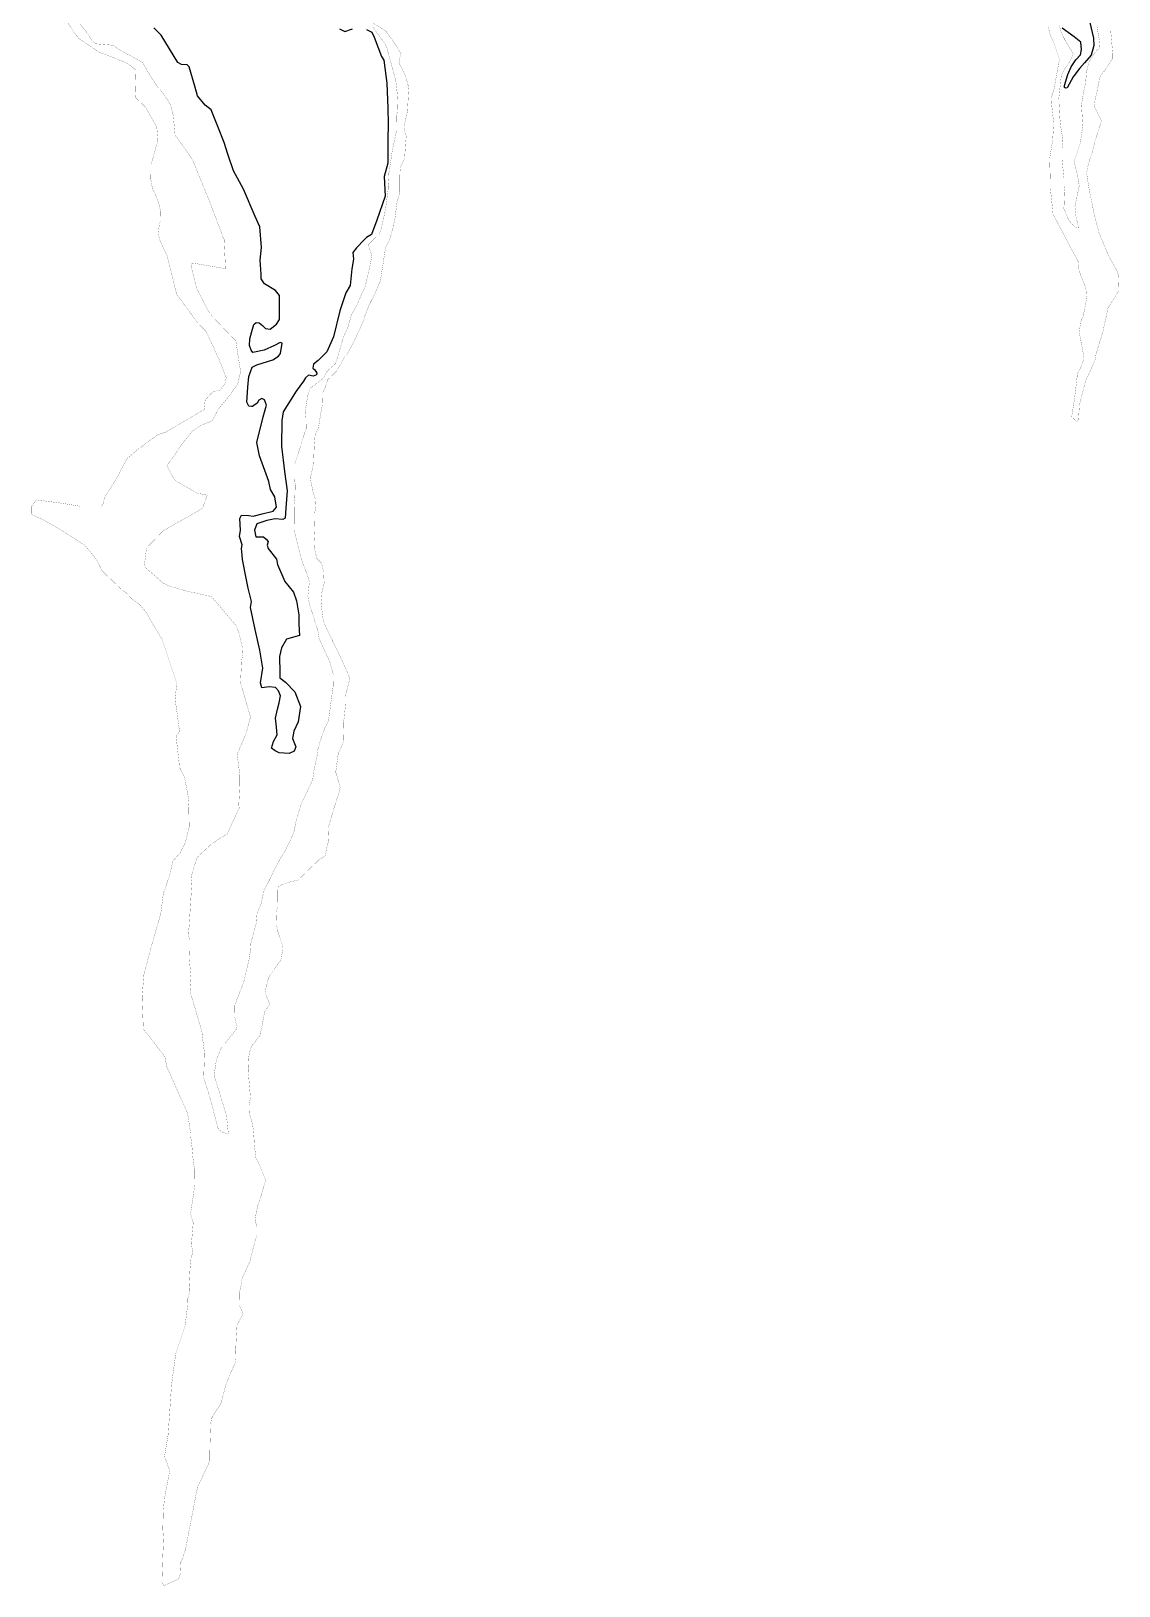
# Model space of a CAD drawing. Extents: x 523771 to 526655, y 3826081 to 3828982.
# Drawn here: x 525275 to 525782, y 3826081 to 3826806 of the extents above; entities that cross this region are included whole.
import ezdxf

# ---------------------------------------------------------------- set-up
doc = ezdxf.new("R2010")
doc.units = 0
doc.layers.get('0').update_dxf_attribs({"linetype": 'CONTINUOUS'})
doc.layers.add('DGX', color=2, linetype='CONTINUOUS')

msp = doc.modelspace()

# ---------------------------------------------------------------- linework, layer by layer
at = {"color": 5, "linetype": 'Continuous', "flags": 128}
for points in [[(525768.74, 3826811), (525770.6, 3826803.15), (525770.81, 3826799.64), (525769.58, 3826795.24), (525766.35, 3826791.66), (525764.05, 3826788.96), (525761.06, 3826785.13), (525759.32, 3826781.66), (525758.36, 3826779.98), (525757.7, 3826779.86), (525757.1, 3826780.04), (525757.04, 3826781), (525758.72, 3826786.21), (525760.28, 3826789.68), (525762.44, 3826793.04), (525764.53, 3826795.37), (525765.01, 3826797.89), (525764.65, 3826801.2), (525761.6, 3826803.71), (525756.08, 3826807.79)], [(525431.63, 3826807.19), (525434.2, 3826805.91), (525435.18, 3826803.54), (525438.63, 3826794.62), (525439.71, 3826792.87), (525441.16, 3826782.1), (525441.52, 3826770.45), (525441.67, 3826763.39), (525441.52, 3826755.66), (525441.62, 3826744.79), (525439.92, 3826738.6), (525440.38, 3826729.44), (525436.41, 3826718.24), (525433.94, 3826711.5), (525431.68, 3826710.16), (525430.54, 3826709.02), (525427.04, 3826705.25), (525425.23, 3826703.09), (525425.59, 3826700), (525424.77, 3826695.57), (525423.99, 3826687.82), (525421.93, 3826684.32), (525419.26, 3826675.92), (525416.27, 3826663.87), (525413.12, 3826656.75), (525409.05, 3826652.74), (525406.99, 3826650.99), (525406.69, 3826649.16), (525407.48, 3826648.43), (525408.51, 3826646.86), (525408.34, 3826646.02), (525406.72, 3826645.52), (525404.61, 3826645.94), (525403.25, 3826644.63), (525402.33, 3826643.21), (525398.84, 3826638.54), (525392.83, 3826628.9), (525392.21, 3826624.77), (525392, 3826612.74), (525393.35, 3826600.96), (525394.64, 3826592), (525393.99, 3826583.88), (525393.77, 3826579.17), (525392.61, 3826578.59), (525388.99, 3826578.95), (525385.14, 3826578.08), (525380.57, 3826576.56), (525379.48, 3826573.59), (525380.06, 3826570.46), (525383.55, 3826570.46), (525384.85, 3826569.51), (525385.79, 3826568.35), (525385.36, 3826566.61), (525385.72, 3826565.09), (525389.71, 3826560.07), (525390.15, 3826557.6), (525393.63, 3826549.63), (525397.55, 3826544.68), (525399.07, 3826540.62), (525400.09, 3826534.16), (525400.09, 3826529.81), (525400.45, 3826524.51), (525394.29, 3826522.85), (525392.04, 3826518.79), (525391.13, 3826514.67), (525391.25, 3826507.02), (525391.25, 3826504.7), (525393.8, 3826502.73), (525398.21, 3826498.21), (525400.88, 3826491.37), (525399.71, 3826484.27), (525397.74, 3826479.86), (525397.16, 3826476.39), (525398.67, 3826472.56), (525397.86, 3826470.59), (525395.65, 3826469.43), (525390.9, 3826469.78), (525389.04, 3826470.71), (525387.42, 3826471.98), (525388.35, 3826475.11), (525389.97, 3826478.24), (525389.62, 3826481.72), (525389.16, 3826485.89), (525390.09, 3826490.18), (525390.9, 3826493.08), (525391.59, 3826496.32), (525390.55, 3826498.76), (525389.27, 3826500.26), (525386.26, 3826500.61), (525382.78, 3826500.15), (525382.2, 3826502.47), (525383.24, 3826509.19), (525381.85, 3826517.65), (525379.8, 3826527.36), (525377.59, 3826537.54), (525378.09, 3826540.38), (525376.39, 3826546.64), (525375.76, 3826550.42), (525373.86, 3826559.97), (525373.74, 3826562.05), (525373.29, 3826565.14), (525373.61, 3826566.84), (525372.47, 3826570.64), (525372.85, 3826573.61), (525372.53, 3826579.09), (525373.36, 3826580.67), (525376.7, 3826580.54), (525378.72, 3826580.17), (525382.95, 3826581.18), (525388.06, 3826582.44), (525389.7, 3826584.33), (525388.82, 3826589.2), (525386.86, 3826592.54), (525386.04, 3826596.39), (525381.68, 3826608.27), (525380.55, 3826614.46), (525383.51, 3826626.53), (525384.97, 3826631.89), (525384.15, 3826634.48), (525382.76, 3826634.99), (525381.49, 3826634.23), (525380.61, 3826632.84), (525379.16, 3826631.71), (525378.53, 3826631.39), (525377.96, 3826631.39), (525376.7, 3826631.52), (525375.81, 3826633.28), (525376.29, 3826640.26), (525376.74, 3826645.38), (525378.35, 3826649.65), (525380.56, 3826650.72), (525387.9, 3826653.01), (525390.57, 3826654.77), (525391.56, 3826655.99), (525392.33, 3826660.88), (525391.34, 3826661.1), (525388.74, 3826659.73), (525383.93, 3826657.52), (525378.65, 3826656.52), (525377.81, 3826657.52), (525377.05, 3826659.73), (525377.28, 3826662.86), (525378.2, 3826666.37), (525379.11, 3826669.5), (525380.26, 3826670.57), (525381.63, 3826670.42), (525383.16, 3826669.04), (525384.61, 3826667.67), (525386.68, 3826667.36), (525389.73, 3826669.65), (525391.11, 3826671.95), (525391.11, 3826678.43), (525391.15, 3826683.16), (525389.22, 3826685.36), (525384.03, 3826688.48), (525382.58, 3826690.83), (525382.47, 3826693.03), (525382.1, 3826699.58), (525382.74, 3826705.41), (525381.88, 3826715.06), (525379.69, 3826719.99), (525374.28, 3826732.64), (525369.56, 3826741.2), (525367.04, 3826748.98), (525365.22, 3826754.44), (525362.32, 3826761.96), (525359.22, 3826769.77), (525356.43, 3826771.86), (525352.89, 3826776.16), (525351.66, 3826780.71), (525349.03, 3826789.72), (525348.01, 3826790.63), (525345.44, 3826790.84), (525343.67, 3826791.8), (525335.85, 3826804.45), (525332.42, 3826807.88)], [(525418.99, 3826807.41), (525421.49, 3826806.31), (525425.16, 3826807.41)]]:
    msp.add_lwpolyline(points, dxfattribs=at)
at = {"layer": 'DGX', "color": 5, "linetype": 'Continuous', "const_width": 0.075}
for points in [[(525290.85, 3826812.6), (525295.33, 3826805.75), (525297.42, 3826803.07), (525305.68, 3826797.44), (525306.52, 3826796.76), (525312.85, 3826794.38), (525319.68, 3826791.59), (525323.24, 3826789.08), (525324.17, 3826788.17), (525323.86, 3826776.84), (525323.74, 3826775.86), (525323.88, 3826775.48), (525328.6, 3826770.97), (525330.29, 3826767.97), (525333.85, 3826761.58), (525334.4, 3826755.55), (525331.59, 3826745.53), (525331.2, 3826744.7), (525331.08, 3826737.34), (525331.37, 3826735.51), (525331.91, 3826732.68), (525332.83, 3826731.12), (525334.83, 3826725.85), (525335.61, 3826722.36), (525335.49, 3826717.66), (525335.03, 3826716.24), (525334.55, 3826711.89), (525335.25, 3826708.91), (525338.6, 3826701.78), (525338.73, 3826701.41), (525342.14, 3826687.7), (525343.07, 3826683.73), (525347.21, 3826678.09), (525353.13, 3826670.12), (525356.86, 3826666.31), (525359.59, 3826660.46), (525361.98, 3826655.18), (525362.95, 3826653.15), (525366.22, 3826644.73), (525365.6, 3826642.02), (525363.48, 3826639.06), (525359.78, 3826638.02), (525356.43, 3826634.37), (525355.93, 3826629.9), (525348.57, 3826625.57), (525345.79, 3826623.94), (525345.63, 3826623.83), (525345.52, 3826623.77), (525345.26, 3826623.66), (525338.18, 3826619.45), (525334.58, 3826618.26), (525330.92, 3826615.69), (525326.09, 3826612.01), (525325.79, 3826611.96), (525320, 3826607.03), (525317.04, 3826601.52), (525315.89, 3826599.1), (525310.47, 3826590.34), (525309.76, 3826589.38), (525308.61, 3826585.21), (525307.82, 3826584.76), (525298.25, 3826584.77), (525290.21, 3826586.1), (525277.81, 3826587.77), (525275.32, 3826584.58), (525275.29, 3826581.36), (525275.77, 3826580.75), (525280.79, 3826578.53), (525288.25, 3826574.3), (525300.38, 3826566.51), (525305.82, 3826559.79), (525308.32, 3826554.68), (525316.17, 3826547.15), (525317.76, 3826545.54), (525319.23, 3826544.74), (525322.41, 3826541.41), (525325.87, 3826538.93), (525329.02, 3826535.25), (525332.18, 3826529.55), (525336.24, 3826522.88), (525343.19, 3826501.97), (525342.43, 3826495.3), (525342.62, 3826493.27), (525344.47, 3826479.9), (525342.87, 3826477.39), (525344.22, 3826465.41), (525344.39, 3826463.1), (525346.77, 3826458.45), (525348.73, 3826448.22), (525348.89, 3826446.7), (525348.75, 3826444.92), (525348.92, 3826437.18), (525348.95, 3826435.21), (525347.13, 3826427.74), (525345.35, 3826424.47), (525344.86, 3826423.21), (525341.37, 3826419.36), (525339.87, 3826412.79), (525336.89, 3826404.1), (525335.72, 3826394.76), (525331.51, 3826380.2), (525327.85, 3826366.28), (525327, 3826355.82), (525327.59, 3826340.96), (525337.62, 3826328.09), (525338.59, 3826323.23), (525347.92, 3826302.26), (525348.39, 3826300.5), (525349.65, 3826292.21), (525349.7, 3826290.51), (525350.28, 3826285.92), (525350.61, 3826281.83), (525351.07, 3826277.91), (525351.42, 3826275.88), (525351.51, 3826268.27), (525350.97, 3826263.6), (525350.39, 3826260.1), (525349.62, 3826254.72), (525350.84, 3826250.49), (525350, 3826240.82), (525350.63, 3826236.56), (525349.87, 3826234.29), (525349.41, 3826230.01), (525348.9, 3826220.62), (525349.02, 3826217.7), (525348.34, 3826215.23), (525348.27, 3826212.3), (525347.07, 3826202.76), (525342.73, 3826189.73), (525340.74, 3826175), (525339.15, 3826151.79), (525337.44, 3826141.5), (525339.9, 3826135.08), (525337.43, 3826121.81), (525336.89, 3826116.28), (525336.67, 3826107.77), (525337, 3826102.46), (525336.66, 3826095.14), (525336.24, 3826083.18), (525337.04, 3826081.24), (525344.11, 3826084.46), (525344.77, 3826086.63), (525344.79, 3826086.75), (525345.06, 3826091.73), (525345.07, 3826092.28), (525345.22, 3826092.66), (525345.68, 3826093.71), (525347.19, 3826097.9), (525352.17, 3826123.83), (525352.89, 3826127.32), (525357.88, 3826137.88), (525358.16, 3826138.61), (525358.55, 3826139.24), (525358.66, 3826146.77), (525359.03, 3826157.16), (525359.4, 3826159.5), (525359.95, 3826159.98), (525360.09, 3826160.73), (525363.68, 3826166.1), (525363.89, 3826166.68), (525366.12, 3826175.2), (525366.25, 3826175.45), (525369.12, 3826182.48), (525370.46, 3826185.09), (525370.83, 3826187.51), (525370.67, 3826191.35), (525370.87, 3826196.15), (525371.28, 3826202.85), (525374.13, 3826208.25), (525372.37, 3826211.94), (525372.37, 3826213.79), (525372.44, 3826218.03), (525373.45, 3826222.63), (525373.14, 3826223.03), (525373.72, 3826224.71), (525375.73, 3826229.17), (525377.55, 3826233.19), (525377.79, 3826234.75), (525379.84, 3826242.7), (525380.58, 3826244.84), (525380.62, 3826248.75), (525379.67, 3826251.59), (525380.21, 3826255.2), (525380.95, 3826258.66), (525382.23, 3826262.21), (525384.59, 3826270.46), (525381.58, 3826277.98), (525380.13, 3826280.51), (525379.62, 3826284.53), (525379.34, 3826287.12), (525379.19, 3826289.97), (525378.97, 3826292.69), (525378.73, 3826294.9), (525378.52, 3826296.47), (525377.5, 3826300.08), (525376.98, 3826301.48), (525376.85, 3826303.62), (525376.88, 3826305.63), (525377.52, 3826309.01), (525376.66, 3826319.37), (525376.53, 3826320.15), (525376.42, 3826322.47), (525376.64, 3826327.4), (525376.96, 3826329.28), (525377.67, 3826332.15), (525378.05, 3826332.96), (525381.91, 3826337.88), (525382.07, 3826338.09), (525382.08, 3826338.17), (525383.55, 3826345.74), (525384.14, 3826349.2), (525386.58, 3826352.36), (525384.28, 3826358.06), (525384.85, 3826360.64), (525384.86, 3826360.84), (525385.06, 3826361.46), (525385.97, 3826364.74), (525386.14, 3826365.18), (525389.49, 3826370.24), (525391.67, 3826372.95), (525392.49, 3826377.45), (525392.61, 3826379.29), (525390.16, 3826386.78), (525390.07, 3826387.62), (525389.79, 3826389.15), (525389.59, 3826395.5), (525390.24, 3826397.99), (525390.31, 3826405.7), (525390.41, 3826406.84), (525390.77, 3826407.51), (525392.13, 3826408.31), (525395.35, 3826409.37), (525400.05, 3826410.56), (525403.49, 3826414.18), (525409.54, 3826419.94), (525412.27, 3826421.55), (525413.25, 3826426.2), (525413.92, 3826428.65), (525413.69, 3826433.96), (525413.65, 3826434.84), (525413.86, 3826435.24), (525415.38, 3826440.19), (525416.74, 3826444.85), (525418.05, 3826449), (525418.6, 3826450.11), (525419.36, 3826453.7), (525419.29, 3826453.9), (525419.2, 3826454.23), (525417.3, 3826460.85), (525418.48, 3826469.46), (525420.52, 3826474), (525421.1, 3826475.78), (525420.88, 3826483.86), (525421.3, 3826486.32), (525421.37, 3826487.31), (525421.96, 3826493.31), (525421.87, 3826496.75), (525422.76, 3826499.93), (525423.9, 3826504.43), (525422.31, 3826508.22), (525418.15, 3826517.27), (525413.31, 3826527.14), (525411.66, 3826531.02), (525411.42, 3826532.03), (525410.47, 3826539.41), (525410.45, 3826540.64), (525410.81, 3826544.49), (525411.89, 3826549.03), (525411.63, 3826554.3), (525410.93, 3826557.24), (525410.59, 3826558.32), (525408.53, 3826560.34), (525407.24, 3826565.55), (525407.15, 3826567.88), (525407.45, 3826573.37), (525407.54, 3826576.35), (525407.45, 3826581.23), (525407.95, 3826584.77), (525407.76, 3826588.12), (525407.44, 3826589.36), (525407.12, 3826590.01), (525406.51, 3826592.3), (525405.55, 3826597.53), (525405.5, 3826597.75), (525405.49, 3826597.84), (525405.54, 3826598.16), (525406.94, 3826604.78), (525407.29, 3826613.31), (525407.65, 3826617.45), (525407.69, 3826618.28), (525409.23, 3826621.27), (525409.91, 3826625.6), (525410.49, 3826629.14), (525411.06, 3826632.29), (525411.24, 3826637.75), (525412.27, 3826640.01), (525413.64, 3826643.89), (525413.66, 3826643.93), (525413.66, 3826643.94), (525417.54, 3826647.64), (525418.37, 3826649.02), (525419.73, 3826651.17), (525421.4, 3826654.58), (525422.6, 3826655.75), (525425.66, 3826661.32), (525430.11, 3826671.05), (525430.69, 3826673.09), (525431.4, 3826675.01), (525432.75, 3826678.41), (525435.95, 3826684.77), (525437.94, 3826689.44), (525438.13, 3826690.22), (525439.4, 3826697.97), (525440.25, 3826703.63), (525440.72, 3826705.76), (525442.47, 3826709.29), (525444.06, 3826714.98), (525444.84, 3826718.55), (525445.88, 3826726.55), (525447.21, 3826731.38), (525447.17, 3826738.68), (525447.21, 3826739.12), (525447.24, 3826740.53), (525447.47, 3826743.03), (525449.41, 3826746.97), (525449.91, 3826754.49), (525450.18, 3826757.48), (525449.45, 3826759.44), (525449.14, 3826761.22), (525449.15, 3826761.89), (525450.76, 3826769.17), (525450.75, 3826769.31), (525451.3, 3826778.94), (525451.06, 3826781.1), (525449.82, 3826785.62), (525446.74, 3826791.63), (525447.1, 3826793.72), (525447.82, 3826795.87), (525443.97, 3826801.87), (525440.73, 3826806.37), (525431.53, 3826812.24)], [(525749.58, 3826808.43), (525750.42, 3826804.47), (525751.99, 3826801.31), (525754.73, 3826793.16), (525752.11, 3826778.84), (525751.97, 3826778.47), (525750.8, 3826775.04), (525750.94, 3826774.81), (525751.05, 3826772.71), (525752.09, 3826763.09), (525751.55, 3826755.41), (525750.17, 3826746.87), (525750.45, 3826737.46), (525750.46, 3826733.49), (525751.54, 3826723.35), (525751.76, 3826721.01), (525759.11, 3826707.08), (525763.49, 3826698.85), (525763.36, 3826697.81), (525763.92, 3826694.92), (525764.71, 3826692.5), (525767.25, 3826685.92), (525767.48, 3826682.66), (525767.06, 3826679.61), (525765.72, 3826673.12), (525764.66, 3826670.9), (525764, 3826665.91), (525766.24, 3826653.77), (525764.62, 3826649.19), (525763.63, 3826647.65), (525762.94, 3826646.44), (525763.01, 3826645.3), (525761.79, 3826635.1), (525760.47, 3826626.54), (525760.65, 3826626.27), (525762.83, 3826624.29), (525763.62, 3826625.3), (525764.06, 3826631.98), (525764.13, 3826632.35), (525766.91, 3826643.13), (525771.27, 3826652.72), (525771.9, 3826656.17), (525775.07, 3826666.47), (525777.37, 3826677.27), (525779.82, 3826681.13), (525782.15, 3826684.88), (525782.42, 3826692.27), (525781.32, 3826695.04), (525778.13, 3826700.71), (525773.22, 3826712.02), (525770.84, 3826721.52), (525768.53, 3826732.86), (525767.41, 3826740.34), (525768.08, 3826743.75), (525768.74, 3826745.95), (525770.04, 3826749.98), (525770.83, 3826753.07), (525771.38, 3826755.34), (525774.33, 3826764.53), (525770.81, 3826771.73), (525773.81, 3826785.56), (525775.41, 3826787.53), (525779.48, 3826793.44), (525779.52, 3826796.69), (525778.62, 3826806.89)]]:
    msp.add_lwpolyline(points, dxfattribs=at)
at = {"layer": 'DGX', "color": 1, "linetype": 'Continuous', "const_width": 0.075}
for points in [[(525434.49, 3826808.48), (525440.23, 3826800.5), (525440.99, 3826799.18), (525444.89, 3826784.79), (525445.29, 3826783.36), (525446.02, 3826776.74), (525445.85, 3826773.79), (525446.01, 3826768.79), (525445.64, 3826767.09), (525445.53, 3826760.35), (525445.63, 3826759.77), (525443.71, 3826750.98), (525442.03, 3826739.94), (525442, 3826738.42), (525441.7, 3826734.81), (525441.72, 3826732.66), (525441.24, 3826728.92), (525440.51, 3826723.29), (525438.64, 3826714.8), (525438.19, 3826713.16), (525437.46, 3826711.69), (525432.39, 3826706.73), (525434.12, 3826701.92), (525433.78, 3826699.65), (525433.43, 3826697.51), (525430.98, 3826687.15), (525430.55, 3826686.15), (525429.25, 3826683.57), (525427.31, 3826678.94), (525424.61, 3826674.08), (525422.94, 3826668.23), (525421, 3826663.99), (525417.71, 3826652.91), (525417.13, 3826651.29), (525413.98, 3826648.49), (525413.67, 3826647.98), (525412.96, 3826647.31), (525411.58, 3826644.58), (525405.5, 3826639.92), (525404.15, 3826635.95), (525403.46, 3826631.37), (525403.13, 3826629.23), (525403.39, 3826626.19), (525403.53, 3826620.96), (525401.15, 3826614.01), (525401.09, 3826613.35), (525398.65, 3826606.2), (525398.12, 3826604.38), (525398.12, 3826598.63), (525398.24, 3826596.19), (525398.43, 3826595.25), (525398.23, 3826588.93), (525397.81, 3826585.45), (525397.88, 3826584.55), (525397.94, 3826578.4), (525397.79, 3826573.97), (525401.38, 3826559.62), (525404.23, 3826552.35), (525405, 3826549.39), (525404.31, 3826542.93), (525404.51, 3826541.27), (525405.3, 3826538.28), (525409, 3826526.72), (525409.57, 3826522.96), (525413.24, 3826515.04), (525414.72, 3826511.7), (525416.21, 3826506.14), (525416.07, 3826500.68), (525414.49, 3826489.04), (525414.4, 3826488.31), (525413.82, 3826484.39), (525412.26, 3826481.47), (525410.05, 3826475.09), (525408.81, 3826470.83), (525408.95, 3826469.98), (525407.97, 3826465.47), (525407.05, 3826461.2), (525406.57, 3826457.31), (525403.95, 3826451.57), (525401.31, 3826446.24), (525398.92, 3826438.51), (525397.88, 3826433.19), (525396.43, 3826429.5), (525394.58, 3826425.94), (525393.73, 3826424.07), (525391.52, 3826420.62), (525388.78, 3826415.4), (525387.7, 3826413.06), (525385.55, 3826408.72), (525384.16, 3826406.26), (525383.66, 3826404.71), (525382.64, 3826400.21), (525382.4, 3826399), (525380.63, 3826395.02), (525380.26, 3826390.55), (525377.75, 3826380.98), (525377.53, 3826377.79), (525376.91, 3826373.49), (525374.45, 3826363.04), (525370.29, 3826352.36), (525370.17, 3826346.85), (525370.2, 3826346.59), (525371.29, 3826341.23), (525365.48, 3826333.99), (525364.26, 3826332.77), (525364.15, 3826332.68), (525361.63, 3826326.6), (525360.6, 3826319.42), (525366.31, 3826300.71), (525367.25, 3826292.07), (525364.22, 3826292.71), (525362.35, 3826294.85), (525358.76, 3826308.57), (525355.72, 3826318.31), (525356.13, 3826329.32), (525355.01, 3826338.41), (525354.92, 3826339.68), (525349.35, 3826358.54), (525349.82, 3826364.75), (525349.08, 3826373.06), (525348.88, 3826378.27), (525348.92, 3826383.34), (525348.61, 3826385.62), (525348.94, 3826388.89), (525350.2, 3826408.83), (525349.86, 3826411.98), (525352.19, 3826419.49), (525352.53, 3826420.55), (525352.82, 3826421.07), (525353.51, 3826421.85), (525359.48, 3826427.36), (525366.71, 3826432.01), (525369.98, 3826439.05), (525372.28, 3826444.07), (525372.09, 3826445.51), (525372.55, 3826454.3), (525372.56, 3826459.6), (525371.32, 3826468.96), (525373.67, 3826474.68), (525375.58, 3826479.17), (525377.58, 3826486.49), (525375.84, 3826492.29), (525372.9, 3826502.55), (525373.42, 3826512.82), (525373.9, 3826515.53), (525373.69, 3826519.18), (525372.33, 3826525.08), (525371.15, 3826528.46), (525370.86, 3826529.08), (525359.47, 3826542.57), (525359.14, 3826542.73), (525348.06, 3826545.14), (525340.28, 3826547.37), (525337.03, 3826548.83), (525335.93, 3826549.72), (525328.02, 3826556.68), (525329.06, 3826565.31), (525336.84, 3826573.35), (525355.2, 3826583.81), (525357.34, 3826589.97), (525352.79, 3826590.86), (525344.14, 3826595.77), (525342.03, 3826597.36), (525340.67, 3826599.64), (525338.63, 3826603.83), (525342.88, 3826609.65), (525345.39, 3826613.52), (525350.55, 3826619.93), (525351.7, 3826620.6), (525351.75, 3826620.64), (525353.63, 3826622.05), (525354.75, 3826622.64), (525359.79, 3826624.64), (525361.8, 3826628.65), (525363.39, 3826631.1), (525367.31, 3826635.81), (525371.65, 3826641.91), (525372.94, 3826647.49), (525371.04, 3826659.68), (525370.74, 3826661.89), (525359.74, 3826673.34), (525359.18, 3826674.31), (525358.52, 3826675.01), (525357.72, 3826676.2), (525352.79, 3826685.73), (525352.54, 3826686.1), (525349.83, 3826696.9), (525350.08, 3826697.96), (525351.34, 3826698.12), (525365.92, 3826695.55), (525365.24, 3826709.23), (525364.45, 3826711.21), (525361.41, 3826719.22), (525358.01, 3826728.26), (525357.39, 3826729.61), (525351.36, 3826744.31), (525351.12, 3826744.94), (525350.37, 3826746.75), (525342.39, 3826757.96), (525342.38, 3826758.1), (525341.5, 3826767.34), (525340.21, 3826772.12), (525337.65, 3826776.33), (525335.62, 3826778.79), (525334.51, 3826779.88), (525330.15, 3826786.7), (525327.21, 3826791.8), (525322, 3826794.72), (525320.83, 3826795.54), (525319.59, 3826795.82), (525313.26, 3826799.85), (525305.47, 3826800.48), (525303.84, 3826801.79), (525303.83, 3826801.8), (525301.44, 3826805.48), (525297.99, 3826809.91)], [(525772.22, 3826808.65), (525773.33, 3826802.28), (525773.63, 3826798.7), (525771.49, 3826796.78), (525768.57, 3826791.99), (525767.38, 3826787.6), (525766.97, 3826782.61), (525765.93, 3826777.82), (525765.01, 3826771.72), (525765.64, 3826762.45), (525764.62, 3826755.16), (525764.44, 3826754.4), (525764.34, 3826754), (525761.54, 3826745.58), (525763.28, 3826738.66), (525763.95, 3826734.14), (525761.94, 3826724.62), (525762.39, 3826720.52), (525762.51, 3826719.48), (525763.4, 3826716.07), (525763.85, 3826714.77), (525761.85, 3826715.07), (525759.07, 3826718.2), (525758.67, 3826719.2), (525756.76, 3826723.72), (525756.87, 3826724.48), (525757.15, 3826731.89), (525756.84, 3826734.3), (525756.83, 3826737.94), (525755.96, 3826746.34), (525755.93, 3826751.77), (525756.35, 3826755.34), (525755.44, 3826761.22), (525754.93, 3826765.94), (525754.52, 3826773.21), (525754.48, 3826775.23), (525755.59, 3826785.66), (525757.07, 3826788.67), (525759.56, 3826792.33), (525761.25, 3826795.7), (525757.45, 3826802.02), (525755.36, 3826806.23), (525754.78, 3826808.97)]]:
    msp.add_lwpolyline(points, dxfattribs=at)

doc.saveas('drawing.dxf')
